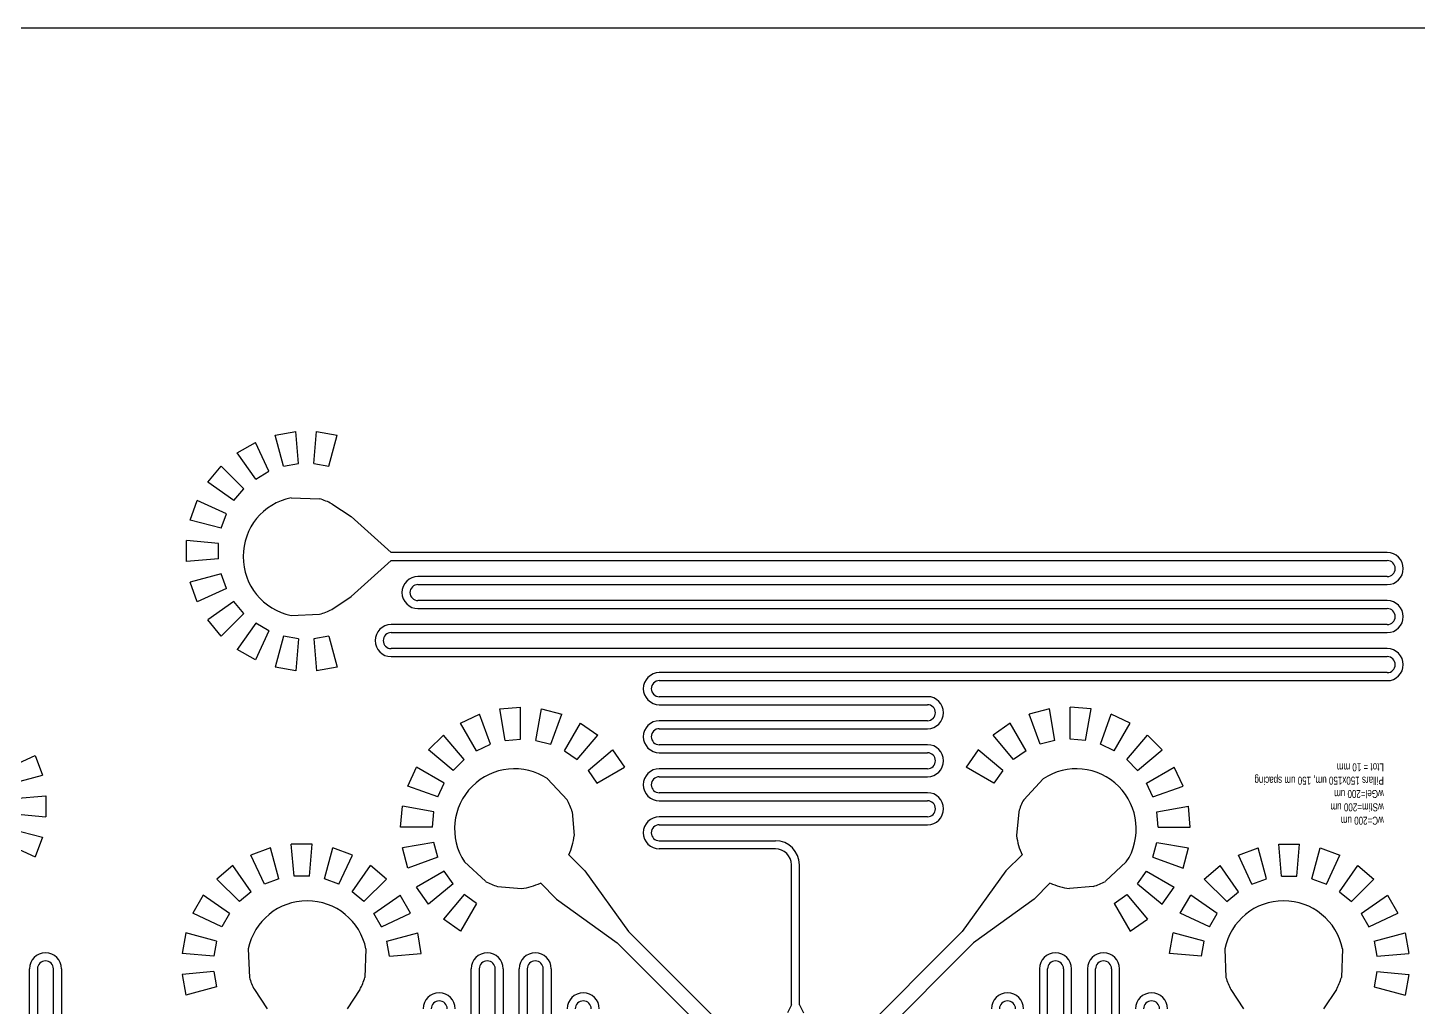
# Model space of a CAD drawing. Extents: x 5000 to 155000, y 156735 to 206735.
# Drawn here: x 98871 to 116242, y 194501 to 206735 of the extents above; entities that cross this region are included whole.
import ezdxf

# ---------------------------------------------------------------- set-up
doc = ezdxf.new("R2010")
doc.units = 0
doc.layers.get('0').update_dxf_attribs({"linetype": 'CONTINUOUS'})
doc.styles.get("Standard").update_dxf_attribs({"font": 'txt', "width": 0.75})

# ---------------------------------------------------------------- blocks, each defined once
blk = doc.blocks.new('CellMigration_Res100umX10cm')
for p, q in [((6615, 14806), (6977, 14975)), ((6977, 14975), (7067, 14729)), ((6680, 14626), (7067, 14729)), ((6714, 14437), (7112, 14472)), ((7112, 14472), (7112, 14210)), ((6714, 14245), (7112, 14210)), ((6680, 14056), (7067, 13953)), ((7067, 13953), (6977, 13707)), ((6615, 13876), (6977, 13707)), ((6906, 7809), (6906, 12309)), ((7006, 12309), (7006, 7809)), ((7206, 7309), (7206, 12309)), ((7306, 12309), (7306, 7309))]:
    blk.add_line(p, q)
for radius in [200, 100]:
    blk.add_arc((7106, 12309), radius, 0, 180)
blk = doc.blocks.new('CellMigration_Res100umX10cm_WC200umWS200umPillarSp150')
for p, q in [((-1994, 13309), (-1994, 6309)), ((-1894, 6309), (-1894, 13309)), ((4206, 6309), (4206, 13309)), ((4306, 13309), (4306, 6309)), ((-2894, 12309), (-2894, 6309)), ((-2794, 6309), (-2794, 12309)), ((-2594, 12309), (-2594, 6309)), ((-2494, 6309), (-2494, 12309)), ((-2294, 12309), (-2294, 6309)), ((-2194, 6309), (-2194, 12309)), ((4506, 6309), (4506, 12309)), ((4606, 12309), (4606, 6309)), ((4806, 6309), (4806, 12309)), ((4906, 12309), (4906, 6309)), ((5106, 6309), (5106, 12309)), ((5206, 12309), (5206, 6309)), ((-1071, 5983), (439, 7492)), ((3382, 5983), (1873, 7492)), ((580, 7351), (-929, 5842)), ((1731, 7351), (3241, 5842)), ((-5603, 6567), (-5444, 6809)), ((-4285, 6567), (-4444, 6809)), ((1106, 6759), (1056, 6859)), ((1206, 6759), (1256, 6859)), ((6597, 6567), (6756, 6809)), ((7915, 6567), (7756, 6809)), ((-6507, 6378), (-6462, 6636)), ((-6075, 6532), (-6462, 6636)), ((1106, 6759), (1106, 5009)), ((1206, 6759), (1206, 5009)), ((8387, 6532), (8773, 6636)), ((8818, 6378), (8773, 6636)), ((-6109, 6343), (-6075, 6532)), ((8420, 6343), (8387, 6532)), ((-6109, 6343), (-6507, 6378)), ((-5679, 6059), (-5665, 6416)), ((-4209, 6059), (-4223, 6416)), ((6521, 6059), (6535, 6416)), ((7991, 6059), (7977, 6416)), ((8420, 6343), (8818, 6378)), ((-6109, 6151), (-6507, 6117)), ((-6462, 5859), (-6507, 6117)), ((-6075, 5963), (-6109, 6151)), ((-3917, 6151), (-3950, 5963)), ((-3917, 6151), (-3518, 6117)), ((-3518, 6117), (-3564, 5859)), ((6228, 6151), (5830, 6117)), ((5830, 6117), (5875, 5859)), ((6228, 6151), (6262, 5963)), ((8387, 5963), (8420, 6151)), ((8420, 6151), (8818, 6117)), ((8773, 5859), (8818, 6117)), ((-6075, 5963), (-6462, 5859)), ((-3950, 5963), (-3564, 5859)), ((-1828, 5438), (-1071, 5983)), ((4139, 5438), (3382, 5983)), ((6262, 5963), (5875, 5859)), ((8387, 5963), (8773, 5859)), ((-6010, 5782), (-6372, 5613)), ((-5914, 5616), (-6010, 5782)), ((-4016, 5782), (-4112, 5616)), ((-4016, 5782), (-3653, 5613)), ((-3027, 5837), (-3242, 5687)), ((-2827, 5491), (-3027, 5837)), ((-1474, 5085), (-929, 5842)), ((3786, 5085), (3241, 5842)), ((5139, 5491), (5339, 5837)), ((5339, 5837), (5553, 5687)), ((6327, 5782), (5965, 5613)), ((6327, 5782), (6423, 5616)), ((8225, 5616), (8321, 5782)), ((8321, 5782), (8684, 5613)), ((-6241, 5387), (-6372, 5613)), ((-5914, 5616), (-6241, 5387)), ((-4112, 5616), (-3784, 5387)), ((-3653, 5613), (-3784, 5387)), ((-2985, 5381), (-3242, 5687)), ((5296, 5381), (5553, 5687)), ((5965, 5613), (6095, 5387)), ((6423, 5616), (6095, 5387)), ((8225, 5616), (8553, 5387)), ((8553, 5387), (8684, 5613)), ((-5791, 5469), (-6073, 5187)), ((-5644, 5346), (-5791, 5469)), ((-4235, 5469), (-4382, 5346)), ((-4235, 5469), (-3952, 5187)), ((-3427, 5502), (-3577, 5288)), ((-3120, 5245), (-3427, 5502)), ((-2827, 5491), (-2985, 5381)), ((-2029, 5236), (-1828, 5438)), ((4341, 5236), (4139, 5438)), ((5139, 5491), (5296, 5381)), ((5432, 5245), (5738, 5502)), ((5738, 5502), (5888, 5288)), ((6546, 5469), (6263, 5187)), ((6546, 5469), (6693, 5346)), ((7955, 5346), (8102, 5469)), ((8102, 5469), (8385, 5187)), ((-5644, 5346), (-5873, 5019)), ((-5478, 5250), (-5647, 4888)), ((-5297, 5185), (-5478, 5250)), ((-4548, 5250), (-4728, 5185)), ((-4548, 5250), (-4379, 4888)), ((-4382, 5346), (-4152, 5019)), ((-3230, 5088), (-3577, 5288)), ((-3120, 5245), (-3230, 5088)), ((-2978, 4973), (-2717, 5215)), ((-2566, 5279), (-2267, 5305)), ((4877, 5279), (4578, 5305)), ((5290, 4973), (5028, 5215)), ((5432, 5245), (5542, 5088)), ((5542, 5088), (5888, 5288)), ((6693, 5346), (6464, 5019)), ((6859, 5250), (6690, 4888)), ((6859, 5250), (7039, 5185)), ((7609, 5185), (7789, 5250)), ((7789, 5250), (7958, 4888)), ((7955, 5346), (8184, 5019)), ((-5873, 5019), (-6073, 5187)), ((-5297, 5185), (-5401, 4798)), ((-5109, 5151), (-5143, 4753)), ((-4917, 5151), (-5109, 5151)), ((-4917, 5151), (-4882, 4753)), ((-4728, 5185), (-4624, 4798)), ((-3952, 5187), (-4152, 5019)), ((-3687, 5051), (-3755, 4798)), ((-3311, 4914), (-3687, 5051)), ((-1676, 4883), (-1474, 5085)), ((3987, 4883), (3786, 5085)), ((5623, 4914), (5998, 5051)), ((5998, 5051), (6066, 4798)), ((6263, 5187), (6464, 5019)), ((7039, 5185), (6936, 4798)), ((7228, 5151), (7193, 4753)), ((7228, 5151), (7420, 5151)), ((7420, 5151), (7455, 4753)), ((7609, 5185), (7712, 4798)), ((8184, 5019), (8385, 5187)), ((-5401, 4798), (-5647, 4888)), ((-4379, 4888), (-4624, 4798)), ((-3311, 4914), (-3361, 4729)), ((5623, 4914), (5672, 4729)), ((6690, 4888), (6936, 4798)), ((7712, 4798), (7958, 4888)), ((-4882, 4753), (-5143, 4753)), ((-3361, 4729), (-3755, 4798)), ((1406, 4809), (2856, 4809)), ((2856, 4709), (1406, 4709)), ((5672, 4729), (6066, 4798)), ((7193, 4753), (7455, 4753)), ((-3777, 4538), (-3755, 4278)), ((-3377, 4538), (-3777, 4538)), ((-3377, 4538), (-3361, 4347)), ((-1634, 4347), (-1608, 4645)), ((3945, 4347), (3919, 4645)), ((5689, 4538), (5672, 4347)), ((5689, 4538), (6089, 4538)), ((6089, 4538), (6066, 4278)), ((-3361, 4347), (-3755, 4278)), ((2856, 4509), (-494, 4509)), ((-494, 4409), (2856, 4409)), ((5672, 4347), (6066, 4278)), ((-1939, 3934), (-1697, 4196)), ((2856, 4209), (-494, 4209)), ((4251, 3934), (4008, 4196)), ((-3311, 4162), (-3687, 4025)), ((-3687, 4025), (-3577, 3788)), ((-3311, 4162), (-3230, 3988)), ((-494, 4109), (2856, 4109)), ((5623, 4162), (5542, 3988)), ((5623, 4162), (5998, 4025)), ((5998, 4025), (5888, 3788)), ((-3230, 3988), (-3577, 3788)), ((-3120, 3831), (-3427, 3574)), ((-3120, 3831), (-2985, 3695)), ((-1435, 3831), (-1325, 3988)), ((-1435, 3831), (-1128, 3574)), ((-1325, 3988), (-978, 3788)), ((2856, 3909), (-494, 3909)), ((3636, 3988), (3290, 3788)), ((3746, 3831), (3440, 3574)), ((3746, 3831), (3636, 3988)), ((5432, 3831), (5296, 3695)), ((5432, 3831), (5738, 3574)), ((5542, 3988), (5888, 3788)), ((-2985, 3695), (-3242, 3389)), ((-1727, 3585), (-1570, 3695)), ((-1570, 3695), (-1313, 3389)), ((-1128, 3574), (-978, 3788)), ((-494, 3809), (2856, 3809)), ((3440, 3574), (3290, 3788)), ((3882, 3695), (3625, 3389)), ((4039, 3585), (3882, 3695)), ((5296, 3695), (5553, 3389)), ((-3427, 3574), (-3242, 3389)), ((-2827, 3585), (-3027, 3239)), ((-2827, 3585), (-2654, 3504)), ((-2654, 3504), (-2791, 3128)), ((-2086, 3455), (-1901, 3504)), ((-1901, 3504), (-1764, 3128)), ((-1727, 3585), (-1527, 3239)), ((2856, 3609), (-494, 3609)), ((-494, 3509), (2856, 3509)), ((4039, 3585), (3839, 3239)), ((4213, 3504), (4076, 3128)), ((4398, 3455), (4213, 3504)), ((5139, 3585), (4965, 3504)), ((4965, 3504), (5102, 3128)), ((5139, 3585), (5339, 3239)), ((5738, 3574), (5553, 3389)), ((-2468, 3455), (-2538, 3061)), ((-2468, 3455), (-2277, 3438)), ((-2277, 3438), (-2277, 3038)), ((-2086, 3455), (-2017, 3061)), ((-1527, 3239), (-1313, 3389)), ((2856, 3309), (-494, 3309)), ((3839, 3239), (3625, 3389)), ((4398, 3455), (4328, 3061)), ((4780, 3455), (4589, 3438)), ((4589, 3438), (4589, 3038)), ((4780, 3455), (4849, 3061)), ((-3027, 3239), (-2791, 3128)), ((-2017, 3061), (-1764, 3128)), ((-494, 3209), (2856, 3209)), ((4328, 3061), (4076, 3128)), ((5339, 3239), (5102, 3128)), ((-2538, 3061), (-2277, 3038)), ((2856, 3009), (-494, 3009)), ((4849, 3061), (4589, 3038)), ((-494, 2909), (2856, 2909)), ((2856, 2709), (-6239, 2709)), ((-6239, 2609), (2856, 2609)), ((6880, 2540), (7138, 2585)), ((6984, 2153), (6880, 2540)), ((7173, 2187), (7138, 2585)), ((7364, 2187), (7399, 2585)), ((7399, 2585), (7657, 2540)), ((7553, 2153), (7657, 2540)), ((7733, 2088), (7902, 2450)), ((7902, 2450), (8129, 2320)), ((6206, 2409), (-6239, 2409)), ((-6239, 2309), (6206, 2309)), ((7899, 1992), (8129, 2320)), ((6206, 2109), (-6239, 2109)), ((6984, 2153), (7173, 2187)), ((7364, 2187), (7553, 2153)), ((7733, 2088), (7899, 1992)), ((8046, 1869), (8329, 2152)), ((8329, 2152), (8497, 1951)), ((-6239, 2009), (6206, 2009)), ((8170, 1722), (8497, 1951)), ((5871, 1809), (-6239, 1809)), ((6949, 1818), (6706, 1659)), ((7456, 1894), (7100, 1880)), ((8046, 1869), (8170, 1722)), ((-6239, 1709), (5871, 1709)), ((6706, 1659), (6206, 1209)), ((8265, 1556), (8628, 1725)), ((8628, 1725), (8717, 1479)), ((5871, 1509), (-6239, 1509)), ((-6239, 1409), (5871, 1409)), ((8265, 1556), (8331, 1376)), ((8331, 1376), (8717, 1479)), ((8364, 1187), (8763, 1222)), ((8763, 1222), (8763, 960)), ((6206, 1209), (-6239, 1209)), ((-6239, 1109), (6206, 1109)), ((6706, 659), (6206, 1109)), ((8364, 1187), (8364, 995)), ((8364, 995), (8763, 960)), ((8331, 806), (8265, 626)), ((8331, 806), (8717, 703)), ((8717, 703), (8628, 457)), ((6949, 500), (6706, 659)), ((8265, 626), (8628, 457)), ((7456, 425), (7100, 438)), ((8170, 460), (8046, 313)), ((8170, 460), (8497, 231)), ((7899, 190), (7733, 94)), ((7899, 190), (8129, -138)), ((8046, 313), (8329, 30)), ((8497, 231), (8329, 30)), ((6984, 28), (6880, -358)), ((7173, -5), (6984, 28)), ((7553, 28), (7364, -5)), ((7553, 28), (7657, -358)), ((7733, 94), (7902, -268)), ((7173, -5), (7138, -403)), ((7364, -5), (7399, -403)), ((8129, -138), (7902, -268)), ((7138, -403), (6880, -358)), ((7657, -358), (7399, -403))]:
    blk.add_line(p, q)
for centre, radius, start, end in [((-3294, 6809), 200, 180, 0), ((-3294, 6809), 100, 180, 0), ((-1494, 6809), 200, 180, 0), ((-1494, 6809), 100, 180, 0), ((3806, 6809), 200, 180, 0), ((3806, 6809), 100, 180, 0), ((5606, 6809), 200, 180, 0), ((5606, 6809), 100, 180, 0), ((-4944, 6209), 750, 151.4986, 164.0272), ((-4944, 6209), 750, 15.9728, 28.5014), ((7256, 6209), 750, 151.4986, 164.0272), ((7256, 6209), 750, 15.9728, 28.5014), ((-2694, 6309), 200, 180, 0), ((-2694, 6309), 100, 180, 0), ((-2094, 6309), 200, 180, 0), ((-2094, 6309), 100, 180, 0), ((4406, 6309), 200, 180, 0), ((4406, 6309), 100, 180, 0), ((5006, 6309), 200, 180, 0), ((5006, 6309), 100, 180, 0), ((-4944, 6209), 750, 191.537, 348.463), ((7256, 6209), 750, 191.537, 348.463), ((-2353, 4560), 750, 106.4986, 119.0272), ((-2353, 4560), 750, 64.4712, 83.4246), ((4664, 4560), 750, 96.5754, 115.5288), ((4664, 4560), 750, 60.9728, 73.5014), ((-2353, 4560), 750, 146.537, 303.463), ((-2353, 4560), 750, 6.5754, 25.5288), ((1406, 5009), 300, 180, 270), ((1406, 5009), 200, 180, 270), ((4664, 4560), 750, 154.4712, 173.4246), ((4664, 4560), 750, 236.537, 33.463), ((2856, 4609), 200, 270, 90), ((2856, 4609), 100, 270, 90), ((-2353, 4560), 750, 330.9728, 343.5014), ((-494, 4309), 200, 90, 270), ((-494, 4309), 100, 90, 270), ((4664, 4560), 750, 196.4986, 209.0272), ((2856, 4009), 200, 270, 90), ((2856, 4009), 100, 270, 90), ((-494, 3709), 200, 90, 270), ((-494, 3709), 100, 90, 270), ((2856, 3409), 200, 270, 90), ((2856, 3409), 100, 270, 90), ((-494, 3109), 200, 90, 270), ((-494, 3109), 100, 90, 270), ((2856, 2809), 200, 270, 90), ((2856, 2809), 100, 270, 90), ((-6239, 2509), 200, 90, 270), ((-6239, 2509), 100, 90, 270), ((6206, 2209), 200, 270, 90), ((6206, 2209), 100, 270, 90), ((-6239, 1909), 200, 90, 270), ((-6239, 1909), 100, 90, 270), ((5871, 1609), 200, 270, 90), ((7306, 1159), 750, 105.9728, 118.5014), ((7306, 1159), 750, 281.537, 78.463), ((5871, 1609), 100, 270, 90), ((-6239, 1309), 200, 90, 270), ((-6239, 1309), 100, 90, 270), ((7306, 1159), 750, 241.4986, 254.0272)]:
    blk.add_arc(centre, radius, start, end)
at = {"insert": (-6196, 4508), "char_height": 100, "attachment_point": 1}
blk.add_mtext_dynamic_manual_height_columns('wC=200 um\\PwStim=200 um\\PwGel=200 um\\PPillars 150x150 um, 150 um spacing\\PLtot = 10 mm', width=2501.39, gutter_width=9943, heights=[0], dxfattribs=at)

msp = doc.modelspace()

# ---------------------------------------------------------------- linework, layer by layer
msp.add_line((88749, 206735), (146251, 206735))

# ---------------------------------------------------------------- block references
msp.add_blockref('CellMigration_Res100umX10cm', (91986, 182671))
at = {"rotation": 180}
msp.add_blockref('CellMigration_Res100umX10cm_WC200umWS200umPillarSp150', (109617, 201289), dxfattribs=at)

doc.saveas('drawing.dxf')
